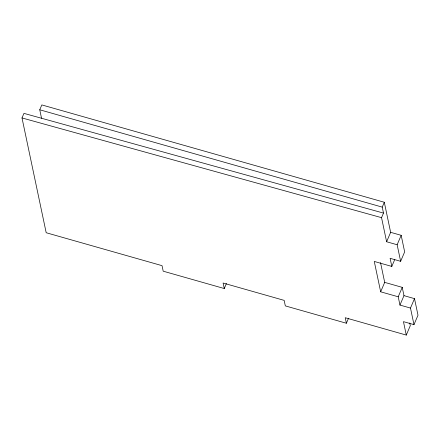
<?xml version="1.0" encoding="UTF-8"?>
<svg xmlns="http://www.w3.org/2000/svg" width="440" height="440" viewBox="0 0 440 440"><rect width="100%" height="100%" fill="white"/><g stroke="black" fill="none" stroke-linecap="round" stroke-linejoin="round"><path stroke-width="0.66" d="M22 117.942L23.947 113.372L383.493 213.092L381.541 217.663L386.617 241.758L397.144 244.75L400.637 261.316L390.11 258.324L391.815 266.431L374.27 261.443L380.666 291.808L398.216 296.791L399.96 305.074L410.487 308.066L413.98 324.638L403.452 321.645L406.28 335.082L345.219 317.724L346.385 323.246L285.324 305.894L284.158 300.372L223.097 283.019L224.263 288.541L163.202 271.183L162.036 265.661L46.189 232.733L22 117.942L381.541 217.663M41.536 118.25L39.754 109.78L41.822 104.918L384.307 202.257L390.638 232.326L386.617 241.758M224.263 288.541L226.407 283.509M383.493 213.092L382.234 207.119L384.307 202.257M346.385 323.246L348.53 318.219M397.144 244.75L401.17 235.318L390.638 232.326M380.666 291.808L384.692 282.375L380.518 262.576M391.815 266.431L394.768 259.512M400.637 261.316L404.657 251.884L401.17 235.318M398.216 296.791L402.237 287.364L384.692 282.375M399.96 305.074L403.981 295.647L402.237 287.364M410.487 308.066L414.507 298.639L403.981 295.647M406.28 335.082L410.306 325.65L409.739 322.966M413.98 324.638L418 315.205L414.507 298.639M39.754 109.78L382.234 207.119"/></g></svg>
